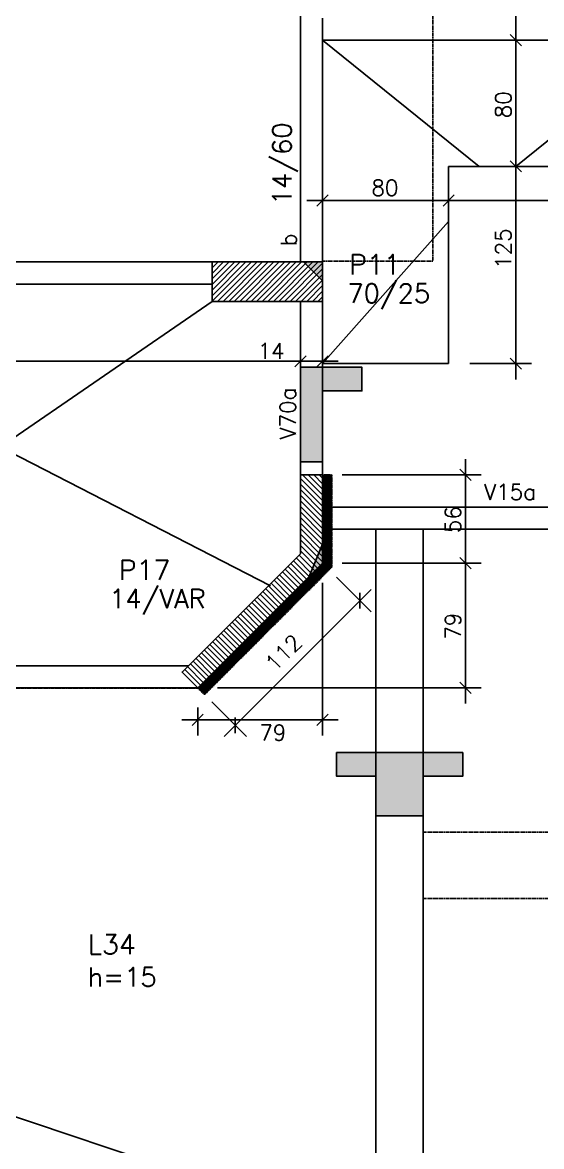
# Model space of a CAD drawing. Extents: x 3196 to 9141, y -1880 to 2325.
# Drawn here: x 6894 to 7224, y -118 to 595 of the extents above; entities that cross this region are included whole.
import ezdxf

# ---------------------------------------------------------------- set-up
doc = ezdxf.new("R2010")
doc.units = 0
doc.header["$MEASUREMENT"] = 0
doc.linetypes.add('ESTILO_TQS_0001', pattern=[1, 0.7, -0.3])
doc.layers.get('0').update_dxf_attribs({"linetype": 'CONTINUOUS'})
for name, color, linetype in [('1', 1, 'CONTINUOUS'), ('10', 10, 'CONTINUOUS'), ('2', 2, 'CONTINUOUS'), ('201', 7, 'ESTILO_TQS_0001'), ('3', 3, 'CONTINUOUS'), ('4', 4, 'CONTINUOUS'), ('8', 8, 'CONTINUOUS')]:
    doc.layers.add(name, color=color, linetype=linetype)
doc.styles.get("Standard").update_dxf_attribs({"font": 'ROMANS.SHX'})

# ---------------------------------------------------------------- blocks, each defined once
blk = doc.blocks.new('_H4', base_point=(15616.014671, -1966.579242))
for p, q in [((16594.014671, -1883.493584), (16599.929013, -1877.579242)), ((16594.014671, -1882.927899), (16599.363328, -1877.579242)), ((16594.014671, -1882.362213), (16598.797642, -1877.579242)), ((16594.014671, -1881.796528), (16598.231957, -1877.579242)), ((16594.014671, -1881.230843), (16597.666272, -1877.579242)), ((16594.014671, -1880.665157), (16597.100586, -1877.579242)), ((16594.014671, -1880.099472), (16596.534901, -1877.579242)), ((16594.014671, -1879.533786), (16595.969215, -1877.579242)), ((16594.014671, -1878.968101), (16595.40353, -1877.579242)), ((16594.014671, -1878.402415), (16594.837844, -1877.579242)), ((16594.014671, -1877.83673), (16594.272159, -1877.579242)), ((16594.014671, -1884.05927), (16600.014671, -1878.05927)), ((16594.014671, -1884.624955), (16600.014671, -1878.624955)), ((16594.014671, -1885.190641), (16600.014671, -1879.190641)), ((16594.014671, -1885.756326), (16600.014671, -1879.756326)), ((16594.014671, -1886.322011), (16600.014671, -1880.322011)), ((16594.014671, -1886.887697), (16600.014671, -1880.887697)), ((16594.014671, -1887.453382), (16600.014671, -1881.453382)), ((16594.014671, -1888.019068), (16600.014671, -1882.019068)), ((16594.014671, -1888.584753), (16600.014671, -1882.584753)), ((16594.014671, -1889.150439), (16600.014671, -1883.150439)), ((16594.014671, -1889.716124), (16600.014671, -1883.716124)), ((16594.014671, -1890.281809), (16600.014671, -1884.281809)), ((16594.014671, -1890.847495), (16600.014671, -1884.847495)), ((16594.014671, -1891.41318), (16600.014671, -1885.41318)), ((16594.014671, -1891.978866), (16600.014671, -1885.978866)), ((16594.014671, -1892.544551), (16600.014671, -1886.544551)), ((16594.014671, -1893.110236), (16600.014671, -1887.110236)), ((16594.014671, -1893.675922), (16600.014671, -1887.675922)), ((16594.014671, -1894.241607), (16600.014671, -1888.241607)), ((16594.014671, -1894.807293), (16600.014671, -1888.807293)), ((16594.014671, -1895.372978), (16600.014671, -1889.372978)), ((16594.014671, -1895.938664), (16600.014671, -1889.938664)), ((16594.014671, -1896.504349), (16600.014671, -1890.504349)), ((16594.014671, -1897.070034), (16600.014671, -1891.070034)), ((16594.014671, -1897.63572), (16600.014671, -1891.63572)), ((16594.014671, -1898.201405), (16600.014671, -1892.201405)), ((16594.014671, -1898.767091), (16600.014671, -1892.767091)), ((16594.014671, -1899.332776), (16600.014671, -1893.332776)), ((16594.014671, -1899.898462), (16600.014671, -1893.898462)), ((16594.014671, -1900.464147), (16600.014671, -1894.464147)), ((16594.014671, -1901.029832), (16600.014671, -1895.029832)), ((16594.014671, -1901.595518), (16600.014671, -1895.595518)), ((16594.014671, -1902.161203), (16600.014671, -1896.161203)), ((16594.014671, -1902.726889), (16600.014671, -1896.726889)), ((16594.014671, -1903.292574), (16600.014671, -1897.292574)), ((16594.014671, -1903.85826), (16600.014671, -1897.85826)), ((16594.014671, -1904.423945), (16600.014671, -1898.423945)), ((16594.014671, -1904.98963), (16600.014671, -1898.98963)), ((16594.014671, -1905.555316), (16600.014671, -1899.555316)), ((16594.014671, -1906.121001), (16600.014671, -1900.121001)), ((16594.014671, -1906.686687), (16600.014671, -1900.686687)), ((16594.014671, -1907.252372), (16600.014671, -1901.252372)), ((16594.014671, -1907.818058), (16600.014671, -1901.818058)), ((16594.014671, -1908.383743), (16600.014671, -1902.383743)), ((16594.014671, -1908.949428), (16600.014671, -1902.949428)), ((16594.014671, -1909.515114), (16600.014671, -1903.515114)), ((16594.014671, -1910.080799), (16600.014671, -1904.080799)), ((16594.014671, -1910.646485), (16600.014671, -1904.646485)), ((16594.014671, -1911.21217), (16600.014671, -1905.21217)), ((16594.014671, -1911.777856), (16600.014671, -1905.777856)), ((16594.014671, -1912.343541), (16600.014671, -1906.343541)), ((16594.014671, -1912.909226), (16600.014671, -1906.909226)), ((16594.014671, -1913.474912), (16600.014671, -1907.474912)), ((16594.014671, -1914.040597), (16600.014671, -1908.040597)), ((16594.014671, -1914.606283), (16600.014671, -1908.606283)), ((16594.014671, -1915.171968), (16600.014671, -1909.171968)), ((16594.014671, -1915.737653), (16600.014671, -1909.737653)), ((16594.014671, -1916.303339), (16600.014671, -1910.303339)), ((16594.014671, -1916.869024), (16600.014671, -1910.869024)), ((16594.014671, -1917.43471), (16600.014671, -1911.43471)), ((16594.014671, -1918.000395), (16600.014671, -1912.000395)), ((16594.014671, -1918.566081), (16600.014671, -1912.566081)), ((16594.014671, -1919.131766), (16600.014671, -1913.131766)), ((16594.014671, -1919.697451), (16600.014671, -1913.697451)), ((16594.014671, -1920.263137), (16600.014671, -1914.263137)), ((16594.014671, -1920.828822), (16600.014671, -1914.828822)), ((16594.014671, -1921.394508), (16600.014671, -1915.394508)), ((16594.014671, -1921.960193), (16600.014671, -1915.960193)), ((16594.014671, -1922.525879), (16600.014671, -1916.525879)), ((16594.014671, -1923.091564), (16600.014671, -1917.091564)), ((16594.014671, -1923.657249), (16600.014671, -1917.657249)), ((16594.014671, -1924.222935), (16600.014671, -1918.222935)), ((16594.014671, -1924.78862), (16600.014671, -1918.78862)), ((16594.014671, -1925.354306), (16600.014671, -1919.354306)), ((16594.014671, -1925.919991), (16600.014671, -1919.919991)), ((16594.014671, -1926.485677), (16600.014671, -1920.485677)), ((16594.014671, -1927.051362), (16600.014671, -1921.051362)), ((16594.014671, -1927.617047), (16600.014671, -1921.617047)), ((16594.014671, -1928.182733), (16600.014671, -1922.182733)), ((16594.014671, -1928.748418), (16600.014671, -1922.748418)), ((16594.014671, -1929.314104), (16600.014671, -1923.314104)), ((16594.014671, -1929.879789), (16600.014671, -1923.879789)), ((16515.077694, -2012.776565), (16600.014671, -1927.839587)), ((16515.360536, -2013.059407), (16600.014671, -1928.405273)), ((16515.643379, -2013.34225), (16600.014671, -1928.970958)), ((16515.926222, -2013.625093), (16600.014671, -1929.536643)), ((16516.209064, -2013.907935), (16600.014671, -1930.102329)), ((16516.491907, -2014.190778), (16600.014671, -1930.668014)), ((16594.014671, -1930.445475), (16600.014671, -1924.445475)), ((16594.014671, -1931.01116), (16600.014671, -1925.01116)), ((16594.014671, -1931.576845), (16600.014671, -1925.576845)), ((16594.014671, -1932.142531), (16600.014671, -1926.142531)), ((16594.014671, -1932.708216), (16600.014671, -1926.708216)), ((16594.014671, -1933.273902), (16600.014671, -1927.273902)), ((16516.77475, -2014.473621), (16600.014671, -1931.2337)), ((16517.057593, -2014.756464), (16600.014671, -1931.799385)), ((16517.340435, -2015.039306), (16600.014671, -1932.36507)), ((16517.623278, -2015.322149), (16600.014671, -1932.930756)), ((16517.906121, -2015.604992), (16600.014671, -1933.496441)), ((16518.188963, -2015.887834), (16600.014671, -1934.062127)), ((16518.471806, -2016.170677), (16600.014671, -1934.627812)), ((16518.754649, -2016.45352), (16600.014671, -1935.193498)), ((16519.037492, -2016.736363), (16600.014671, -1935.759183))]:
    blk.add_line(p, q)

msp = doc.modelspace()

# ---------------------------------------------------------------- linework, layer by layer
at = {"layer": '1', "linetype": 'Continuous'}
for p, q in [((7164.736768, 378.482115), (7164.736768, 503.482115)), ((7164.736768, 503.482115), (7315.736768, 503.482115)), ((7049.727418, 430.422065), (7049.727418, 430.422065)), ((7084.736768, 378.482115), (7164.736768, 378.482115)), ((7051.814218, 237.536815), (7051.814218, 237.536815))]:
    msp.add_line(p, q, dxfattribs=at)
at = {"layer": '1', "linetype": 'ESTILO_TQS_0001'}
for points in [[(7148.652518, 81.452815), (7686.901343, 81.452815)], [(7148.652518, 39.310615), (7676.973718, 39.310615)]]:
    msp.add_lwpolyline(points, dxfattribs=at)
at = {"layer": '10', "linetype": 'Continuous'}
for points in [[(7072.727418, 442.922065), (7084.727418, 430.922065), (7084.727418, 430.922065)], [(7084.727418, 442.922065), (7072.727418, 442.922065), (7084.727418, 430.922065)], [(7084.727418, 263.969365), (7076.237468, 243.488765), (7076.237468, 243.488765)], [(7084.727418, 251.969365), (7084.727418, 263.969365), (7076.237468, 243.488765)]]:
    msp.add_solid(points, dxfattribs=at)
at = {"layer": '2', "linetype": 'Continuous'}
for p, q in [((7207.384518, 573.482115), (7207.384518, 804.434165)), ((7207.384518, 492.482115), (7207.384518, 593.482115)), ((7210.920068, 579.946615), (7203.848968, 587.017665)), ((7210.920068, 579.946615), (7203.848968, 587.017665)), ((7084.727418, 583.482115), (7184.079668, 503.482115)), ((7208.611318, 583.482115), (7197.384518, 583.482115)), ((7207.384518, 503.482115), (7306.736768, 583.482115)), ((7210.920068, 499.946615), (7203.848968, 507.017665)), ((7210.920068, 499.946615), (7203.848968, 507.017665)), ((7207.384518, 368.482115), (7207.384518, 512.482115)), ((7178.236768, 503.482115), (7217.384518, 503.482115)), ((7081.191868, 478.350815), (7088.262968, 485.421865)), ((7161.201218, 478.350815), (7168.272318, 485.421865)), ((7161.201218, 478.350815), (7168.272318, 485.421865)), ((7074.727418, 481.886365), (7174.736768, 481.886365)), ((7154.736768, 481.886365), (7325.736768, 481.886365)), ((7084.727418, 471.334515), (7084.727418, 471.886365)), ((7164.736768, 473.216715), (7164.736768, 471.886365)), ((7084.736768, 378.489765), (7164.736768, 468.527515)), ((7014.727418, 417.999965), (7039.649518, 442.922065)), ((7014.727418, 421.535515), (7036.113968, 442.922065)), ((7014.727418, 425.071065), (7032.578418, 442.922065)), ((7014.727418, 428.606565), (7029.042918, 442.922065)), ((7014.727418, 432.142115), (7025.507368, 442.922065)), ((7014.727418, 435.677665), (7021.971818, 442.922065)), ((7014.727418, 439.213165), (7018.436318, 442.922065)), ((7014.727418, 442.748715), (7014.900768, 442.922065)), ((7018.185018, 417.922065), (7043.185018, 442.922065)), ((7021.720568, 417.922065), (7046.720568, 442.922065)), ((7025.256118, 417.922065), (7050.256118, 442.922065)), ((7028.791618, 417.922065), (7053.791618, 442.922065)), ((7032.327168, 417.922065), (7057.327168, 442.922065)), ((7035.862718, 417.922065), (7060.862718, 442.922065)), ((7039.398218, 417.922065), (7064.398218, 442.922065)), ((7042.933768, 417.922065), (7067.933768, 442.922065)), ((7046.469318, 417.922065), (7071.469318, 442.922065)), ((7050.004818, 417.922065), (7075.004818, 442.922065)), ((7053.540368, 417.922065), (7078.540368, 442.922065)), ((7057.075918, 417.922065), (7082.075918, 442.922065)), ((7060.611418, 417.922065), (7084.727418, 442.038065)), ((7064.146968, 417.922065), (7084.727418, 438.502515)), ((7067.682518, 417.922065), (7084.727418, 434.966965)), ((6678.727418, 428.922065), (7051.814218, 237.536815)), ((7071.218018, 417.922065), (7084.727418, 431.431465)), ((7074.753568, 417.922065), (7084.727418, 427.895915)), ((7078.289118, 417.922065), (7084.727418, 424.360365)), ((7081.824618, 417.922065), (7084.727418, 420.824865)), ((7014.727418, 417.922065), (6678.727418, 186.922065)), ((7084.727418, 348.636515), (7084.727418, 389.936915)), ((6668.727418, 379.936915), (7080.727418, 379.936915)), ((7060.727418, 379.936915), (7094.727418, 379.936915)), ((7067.191868, 376.401365), (7074.262968, 383.472465)), ((7067.191868, 376.401365), (7074.262968, 383.472465)), ((7081.191868, 376.401365), (7088.262968, 383.472465)), ((7081.191868, 376.401365), (7088.262968, 383.472465)), ((7178.236768, 378.482115), (7217.384518, 378.482115)), ((7210.920068, 374.946615), (7203.848968, 382.017665)), ((7070.727418, 376.106865), (7070.727418, 356.106865)), ((7084.727418, 376.106865), (7070.727418, 376.106865)), ((7084.727418, 316.106865), (7084.727418, 376.106865)), ((7084.733918, 376.106865), (7084.733918, 361.106865)), ((7109.727418, 376.106865), (7084.733918, 376.106865)), ((7084.733918, 361.106865), (7109.727418, 361.106865)), ((7070.727418, 356.106865), (7070.727418, 356.106865)), ((7070.727418, 341.106865), (7070.727418, 341.106865)), ((7070.727418, 341.106865), (7070.727418, 316.106865)), ((7070.727418, 316.106865), (7084.727418, 316.106865)), ((7175.448118, 241.969365), (7175.448118, 317.922065)), ((7072.069968, 307.922065), (7084.727418, 295.226365)), ((7075.600168, 307.922065), (7084.727418, 298.767265)), ((7079.130368, 307.922065), (7084.727418, 302.308115)), ((7082.660618, 307.922065), (7084.727418, 305.849015)), ((7097.227418, 307.922065), (7185.448118, 307.922065)), ((7178.983668, 304.386515), (7171.912568, 311.457615)), ((7070.794268, 302.119815), (7084.727418, 288.144615)), ((7070.799618, 305.655365), (7084.727418, 291.685515)), ((7070.783618, 295.048765), (7084.727418, 281.062865)), ((7070.788968, 298.584315), (7084.727418, 284.603715)), ((7070.772968, 287.977715), (7084.727418, 273.981115)), ((7070.778318, 291.513215), (7084.727418, 277.521965)), ((7070.762318, 280.906665), (7084.727418, 266.899365)), ((7070.767618, 284.442165), (7084.727418, 270.440215)), ((7070.751618, 273.835565), (7084.727418, 259.817615)), ((7070.756968, 277.371115), (7084.727418, 263.358465)), ((7070.740968, 266.764515), (7084.727418, 252.735865)), ((7070.746318, 270.300065), (7084.727418, 256.276715)), ((7069.918918, 256.966415), (7079.804068, 247.051415)), ((7070.730318, 259.693465), (7081.572818, 248.818215)), ((7070.735668, 263.229015), (7083.341518, 250.585015)), ((7175.448118, 162.922065), (7175.448118, 261.969365)), ((7062.838868, 249.904365), (7072.729118, 239.984265)), ((7064.608868, 251.669865), (7074.497868, 241.751065)), ((7066.378868, 253.435415), (7076.266568, 243.517865)), ((7068.148918, 255.200915), (7078.035318, 245.284665)), ((7097.227418, 251.969365), (7185.448118, 251.969365)), ((7178.983668, 248.433865), (7171.912568, 255.504915)), ((7178.983668, 248.433865), (7171.912568, 255.504915)), ((7055.758818, 242.842315), (7065.654168, 232.917065)), ((7057.528818, 244.607815), (7067.422868, 234.683865)), ((7059.298818, 246.373315), (7069.191618, 236.450665)), ((7061.068868, 248.138865), (7070.960368, 238.217465)), ((7093.561368, 243.125665), (7115.560018, 221.102815)), ((7022.283618, 142.063315), (7115.567818, 235.244965)), ((7048.678768, 235.780215), (7058.579168, 225.849915)), ((7050.448768, 237.545765), (7060.347918, 227.616665)), ((7052.218768, 239.311265), (7062.116668, 229.383465)), ((7053.988818, 241.076765), (7063.885418, 231.150265)), ((7084.727418, 239.469365), (7084.727418, 142.617715)), ((7041.598718, 228.718165), (7051.504218, 218.782715)), ((7043.368718, 230.483665), (7053.272968, 220.549515)), ((7045.138718, 232.249215), (7055.041718, 222.316315)), ((7046.908718, 234.014715), (7056.810468, 224.083115)), ((7108.490118, 223.177765), (7108.495618, 233.177765)), ((7034.518618, 221.656115), (7044.429268, 211.715515)), ((7036.288668, 223.421615), (7046.198018, 213.482315)), ((7038.058668, 225.187115), (7047.966768, 215.249115)), ((7039.828668, 226.952665), (7049.735468, 217.015915)), ((7027.438568, 214.594015), (7037.354318, 204.648365)), ((7029.208618, 216.359565), (7039.123068, 206.415165)), ((7030.978618, 218.125065), (7040.891768, 208.181915)), ((7032.748618, 219.890565), (7042.660518, 209.948715)), ((7020.358518, 207.531965), (7030.279368, 197.581165)), ((7022.128518, 209.297465), (7032.048068, 199.347965)), ((7023.898568, 211.063015), (7033.816818, 201.114765)), ((7025.668568, 212.828515), (7035.585568, 202.881565)), ((7013.278468, 200.469915), (7023.204418, 190.513965)), ((7015.048468, 202.235415), (7024.973118, 192.280765)), ((7016.818518, 204.000915), (7026.741868, 194.047565)), ((7018.588518, 205.766465), (7028.510618, 195.814365)), ((7006.198418, 193.407815), (7016.129418, 183.446815)), ((7007.968418, 195.173315), (7017.898168, 185.213615)), ((7009.738418, 196.938865), (7019.666918, 186.980415)), ((7011.508468, 198.704365), (7021.435668, 188.747165)), ((6999.118368, 186.345765), (7009.054468, 176.379615)), ((7000.888368, 188.111265), (7010.823218, 178.146415)), ((7002.658368, 189.876765), (7012.591968, 179.913215)), ((7004.428418, 191.642315), (7014.360718, 181.680015)), ((6997.348318, 184.580215), (7007.285718, 174.612815)), ((7018.093118, 172.922065), (7185.448118, 172.922065)), ((7178.983668, 169.386515), (7171.912568, 176.457615)), ((7014.427068, 164.078365), (7036.425718, 142.055515)), ((7005.593118, 160.422065), (7005.593118, 142.617715)), ((6995.593118, 152.617715), (7094.727418, 152.617715)), ((7002.057568, 149.082165), (7009.128668, 156.153265)), ((7029.355818, 144.130465), (7029.361318, 154.130465)), ((7081.191868, 149.082165), (7088.262968, 156.153265)), ((7118.652518, 131.879915), (7093.652518, 131.879915)), ((7173.652518, 131.879915), (7118.652518, 131.879915)), ((7093.652518, 116.879915), (7118.652518, 116.879915)), ((7118.652518, 116.879915), (7118.652518, 91.879915)), ((7148.652518, 91.879915), (7148.652518, 116.879915)), ((7148.652518, 116.879915), (7173.652518, 116.879915)), ((7118.652518, 91.879915), (7148.652518, 91.879915)), ((6805.469168, -70.780635), (7006.382818, -138.035635))]:
    msp.add_line(p, q, dxfattribs=at)
for points in [[(7070.727418, 376.106865), (7070.727418, 356.106865), (7070.727418, 341.106865), (7070.727418, 316.106865), (7084.727418, 316.106865), (7084.727418, 376.106865), (7070.727418, 376.106865)], [(7084.733918, 376.106865), (7084.733918, 361.106865), (7109.727418, 361.106865), (7109.727418, 376.106865), (7084.733918, 376.106865)], [(7118.652518, 91.879915), (7148.652518, 91.879915), (7148.652518, 116.879915), (7173.652518, 116.879915), (7173.652518, 131.879915), (7118.652518, 131.879915), (7093.652518, 131.879915), (7093.652518, 116.879915), (7118.652518, 116.879915), (7118.652518, 91.879915)]]:
    msp.add_lwpolyline(points, dxfattribs=at)
for points in [[(7070.727418, 376.106865), (7070.727418, 341.106865), (7084.727418, 316.106865)], [(7070.727418, 376.106865), (7084.727418, 316.106865), (7084.727418, 376.106865)], [(7084.727418, 316.106865), (7084.727418, 376.106865), (7084.727418, 376.106865)], [(7084.733918, 376.106865), (7084.733918, 361.106865), (7109.727418, 361.106865)], [(7084.733918, 376.106865), (7109.727418, 361.106865), (7109.727418, 376.106865)], [(7109.727418, 361.106865), (7109.727418, 376.106865), (7109.727418, 376.106865)], [(7084.733918, 361.106865), (7109.727418, 361.106865), (7109.727418, 361.106865)], [(7070.727418, 341.106865), (7070.727418, 316.106865), (7084.727418, 316.106865)], [(7070.727418, 341.106865), (7084.727418, 316.106865), (7084.727418, 316.106865)], [(7070.727418, 316.106865), (7084.727418, 316.106865), (7084.727418, 316.106865)], [(7118.652518, 131.879915), (7093.652518, 131.879915), (7093.652518, 131.879915)], [(7148.652518, 116.879915), (7118.652518, 131.879915), (7093.652518, 131.879915)], [(7093.652518, 131.879915), (7093.652518, 116.879915), (7118.652518, 116.879915)], [(7093.652518, 131.879915), (7118.652518, 116.879915), (7118.652518, 116.879915)], [(7148.652518, 116.879915), (7093.652518, 131.879915), (7118.652518, 116.879915)], [(7173.652518, 131.879915), (7118.652518, 131.879915), (7118.652518, 131.879915)], [(7148.652518, 116.879915), (7173.652518, 131.879915), (7118.652518, 131.879915)], [(7148.652518, 116.879915), (7173.652518, 116.879915), (7173.652518, 131.879915)], [(7173.652518, 116.879915), (7173.652518, 131.879915), (7173.652518, 131.879915)], [(7093.652518, 116.879915), (7118.652518, 116.879915), (7118.652518, 116.879915)], [(7118.652518, 91.879915), (7148.652518, 91.879915), (7148.652518, 116.879915)], [(7148.652518, 116.879915), (7118.652518, 116.879915), (7118.652518, 116.879915)], [(7118.652518, 91.879915), (7148.652518, 116.879915), (7118.652518, 116.879915)], [(7148.652518, 91.879915), (7148.652518, 116.879915), (7148.652518, 116.879915)]]:
    msp.add_solid(points, dxfattribs=at)
at = {"layer": '201'}
msp.add_lwpolyline([(7154.727418, 945.461265), (7154.727418, 443.404115), (7084.727418, 443.404115), (7084.727418, 307.922065), (7090.727418, 307.922065), (7090.727418, 249.48215), (7009.880225, 168.634958), (7005.790441, 172.724742), (6678.727418, 172.862144), (6678.727418, 102.922065), (6525.498992, 102.922065), (6512.228968, -95.807435), (6357.096218, -579.055885)], dxfattribs=at)
at = {"layer": '3', "linetype": 'Continuous'}
for points in [[(7084.727418, 442.922065), (7072.727418, 442.922065), (7084.727418, 430.922065), (7084.727418, 442.922065)], [(7084.727418, 251.969365), (7084.727418, 263.969365), (7076.237468, 243.488765), (7084.727418, 251.969365)]]:
    msp.add_lwpolyline(points, dxfattribs=at)
at = {"layer": '8', "linetype": 'Continuous'}
for points in [[(7070.727418, 590.482115), (7070.727418, 875.459215)], [(7084.727418, 597.482115), (7084.727418, 583.482115)], [(7070.727418, 442.922065), (7070.727418, 590.482115)], [(7084.727418, 442.922065), (7084.727418, 583.482115)], [(7084.727418, 583.482115), (7275.736768, 583.482115)], [(6794.727418, 442.922065), (7014.727418, 442.922065)], [(7014.727418, 417.922065), (7084.727418, 417.922065), (7084.727418, 442.922065), (7014.727418, 442.922065), (7014.727418, 417.922065)], [(6787.727418, 428.922065), (7014.727418, 428.922065)], [(7070.727418, 307.922065), (7070.727418, 417.922065)], [(7084.727418, 307.922065), (7084.727418, 417.922065)], [(7070.803018, 307.922065), (7070.727418, 257.772865), (6995.647168, 182.883365), (7005.593118, 172.922065), (7084.727418, 251.969365), (7084.727418, 307.922065), (7070.727418, 307.922065)], [(7084.727418, 287.482115), (7133.652518, 287.482115)], [(7133.652518, 287.482115), (7580.196918, 287.482115)], [(7084.727418, 273.482115), (7118.652518, 273.482115)], [(7118.652518, 19.310615), (7118.652518, 273.482115)], [(7118.652518, 273.482115), (7148.652518, 273.482115)], [(7148.652518, 273.482115), (7576.906268, 273.482115)], [(7148.652518, 39.310615), (7148.652518, 273.482115)], [(6791.551568, 186.922065), (6999.696118, 186.922065)], [(6801.551568, 172.922065), (7005.593118, 172.922065)], [(7148.652518, 39.310615), (7148.652518, -0.689385)], [(7118.652518, -293.488035), (7118.652518, 19.310615)], [(7148.652518, -276.286385), (7148.652518, -0.689385)]]:
    msp.add_lwpolyline(points, dxfattribs=at)

# ---------------------------------------------------------------- block references
at = {"layer": '2'}
msp.add_blockref('_H4', (6106.727418, 218.922065), dxfattribs=at)

# ---------------------------------------------------------------- texts
at = {"layer": '1', "linetype": 'Continuous'}
for s, height, p in [('14/60', 12, (7065.013468, 478.898665)), ('b', 10, (7068.227418, 452.922065)), ('V70a', 10, (7067.733668, 330.266115))]:
    msp.add_text(s, height=height, rotation=90, dxfattribs=at).set_placement(p)
for s, height, p in [('70/25', 12, (7100.523868, 417.046615)), ('V15a', 10, (7187.220318, 292.097615)), ('14/VAR', 12, (6949.414018, 223.504115)), ('h=15', 12, (6935.785918, -16.370585))]:
    msp.add_text(s, height=height, dxfattribs=at).set_placement(p)
at = {"layer": '2', "linetype": 'Continuous'}
for s, rotation, p in [('80', 90, (7204.384518, 533.982115)), ('125', 90, (7204.384518, 438.482115)), ('56', 90, (7172.448118, 270.945715)), ('79', 90, (7172.448118, 203.445715)), ('112', 44.968, (7054.449518, 182.600765))]:
    msp.add_text(s, height=10, rotation=rotation, dxfattribs=at).set_placement(p)
for s, p in [('80', (7115.732068, 484.886365)), ('14', (7043.567568, 381.488265)), ('79', (7044.655768, 139.434115))]:
    msp.add_text(s, height=10, dxfattribs=at).set_placement(p)
at = {"layer": '4', "linetype": 'Continuous'}
for s, p in [('P11', (7101.523868, 435.046615)), ('P17', (6955.448568, 241.413815)), ('L34', (6935.785918, 4.029415))]:
    msp.add_text(s, height=12.5, dxfattribs=at).set_placement(p)

doc.saveas('drawing.dxf')
